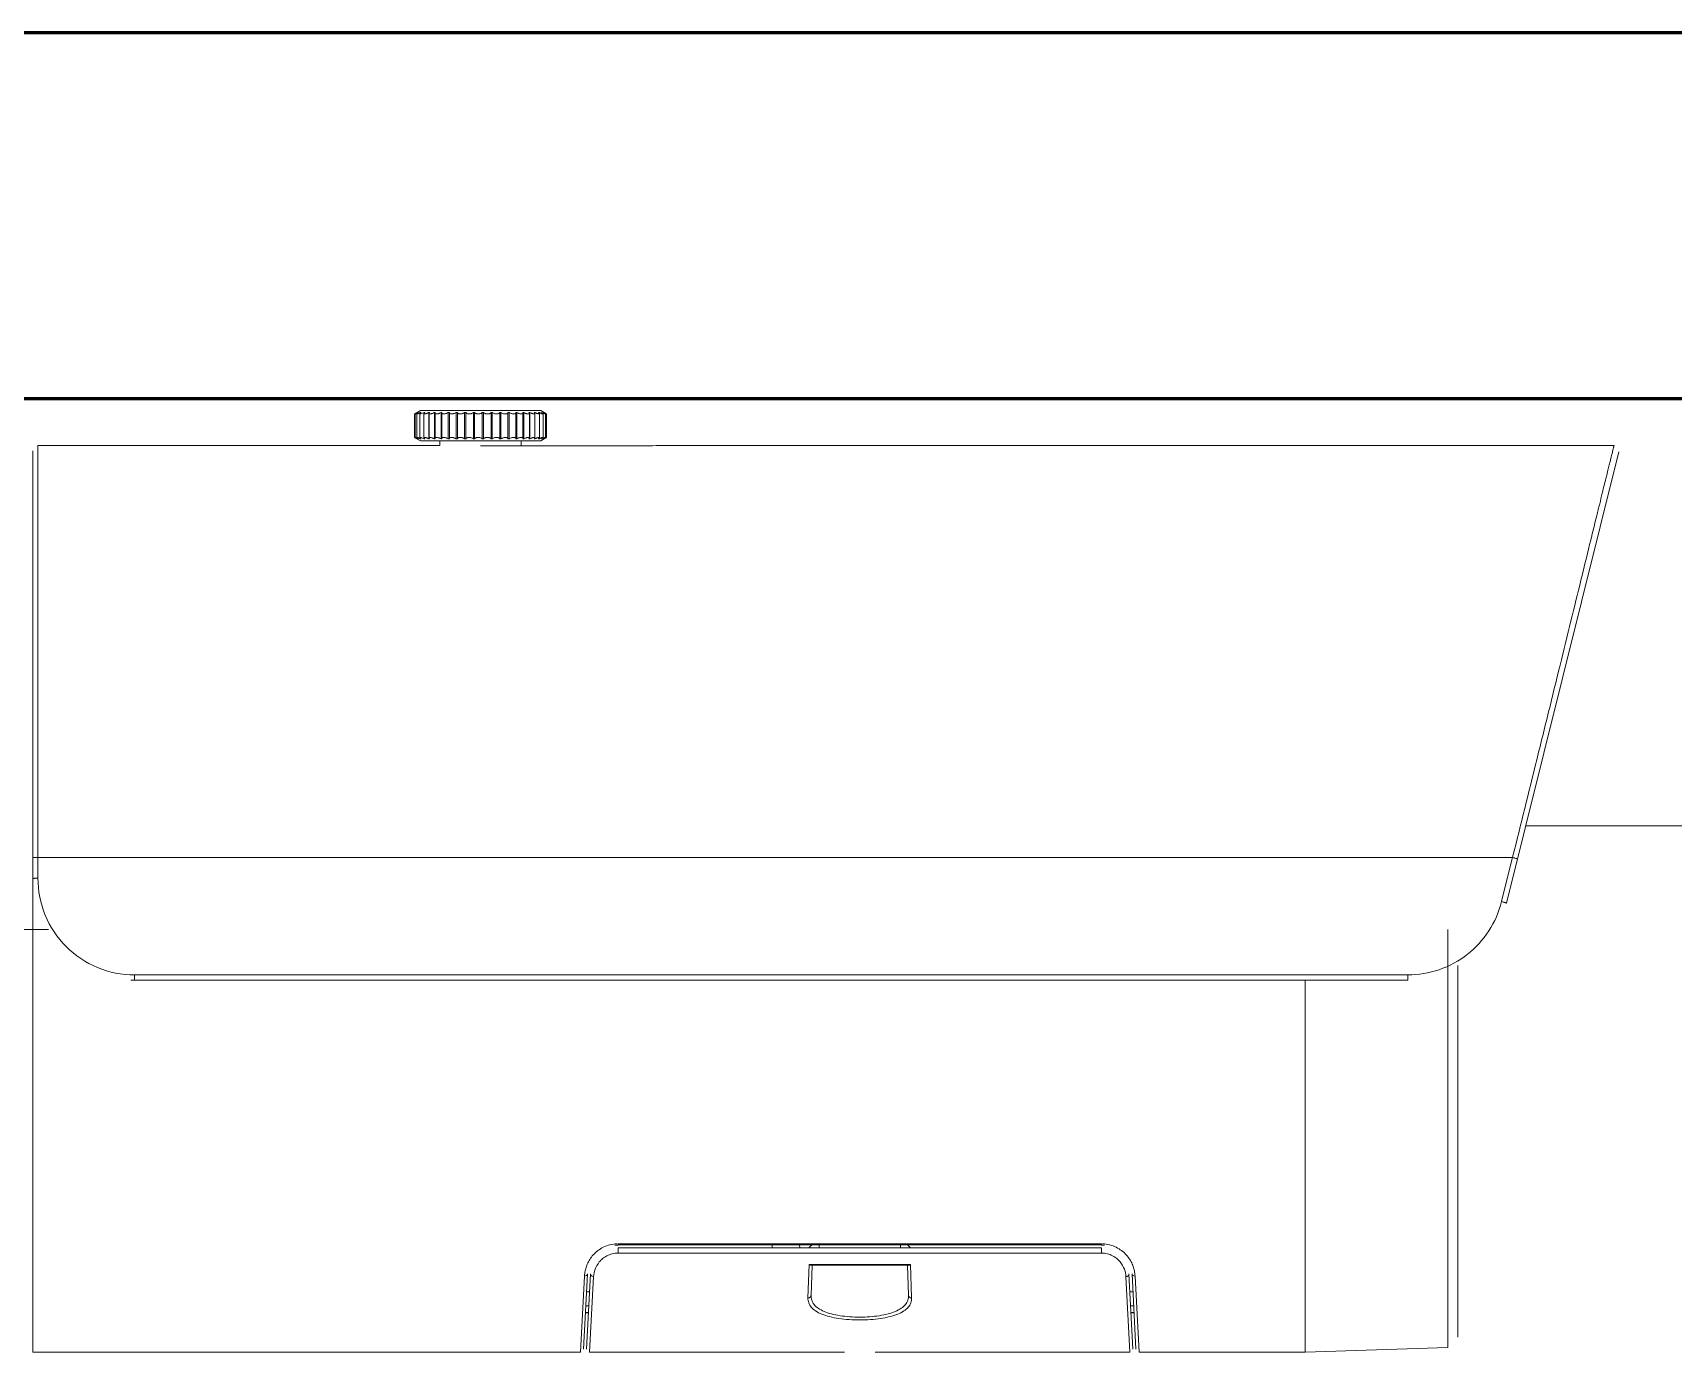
# Model space of a CAD drawing. Header units: metres. Extents: x 29 to 562, y -33 to 369.
# Drawn here: x 296.126 to 296.799, y 214.927 to 215.469 of the extents above; entities that cross this region are included whole.
import ezdxf

# ---------------------------------------------------------------- set-up
doc = ezdxf.new("R2010")
doc.units = ezdxf.units.M
doc.header["$LTSCALE"] = 2
for name, color, linetype, lineweight in [('001_Dark_1 10', 7, 'Continuous', 0), ('A-WALL', 7, 'Continuous', 60), ('S-WALL', 7, 'Continuous', 60), ('Tuberia', 1, 'Continuous', 9)]:
    doc.layers.add(name, color=color, linetype=linetype, lineweight=lineweight)

# ---------------------------------------------------------------- blocks, each defined once
blk = doc.blocks.new('Camaras')
at = {"layer": '001_Dark_1 10'}
for p, q in [((0.045229, 0.014141), (0.045242, 0.014148)), ((0.045229, 0.013499), (0.045229, 0.014141)), ((0.045396, 0.014237), (0.045241, 0.014148)), ((0.045245, 0.013498), (0.045245, 0.014142)), ((0.045294, 0.013496), (0.045294, 0.014143)), ((0.045301, 0.01418), (0.045301, 0.014181)), ((0.045333, 0.014176), (0.045333, 0.014181)), ((0.04534, 0.014181), (0.045333, 0.014181)), ((0.045375, 0.013494), (0.045375, 0.014146)), ((0.04868, 0.014237), (0.045396, 0.014237)), ((0.045397, 0.014171), (0.045397, 0.014181)), ((0.045409, 0.014181), (0.045397, 0.014181)), ((0.045487, 0.01349), (0.045487, 0.01415)), ((0.045494, 0.014162), (0.045494, 0.014181)), ((0.04551, 0.014181), (0.045494, 0.014181)), ((0.045621, 0.013459), (0.045621, 0.014181)), ((0.04564, 0.014181), (0.045621, 0.014181)), ((0.04564, 0.014181), (0.045626, 0.014155)), ((0.045626, 0.013485), (0.045626, 0.014155)), ((0.045775, 0.013459), (0.045775, 0.014181)), ((0.045798, 0.014181), (0.045775, 0.014181)), ((0.045798, 0.014181), (0.04579, 0.014161)), ((0.04579, 0.013479), (0.04579, 0.014161)), ((0.045954, 0.013459), (0.045954, 0.014181)), ((0.04598, 0.014181), (0.045954, 0.014181)), ((0.04598, 0.014181), (0.045977, 0.014168)), ((0.045977, 0.013472), (0.045977, 0.014168)), ((0.046153, 0.013459), (0.046153, 0.014181)), ((0.046183, 0.014181), (0.046153, 0.014181)), ((0.046183, 0.014181), (0.046182, 0.014175)), ((0.046182, 0.013464), (0.046182, 0.014175)), ((0.046371, 0.013459), (0.046371, 0.014181)), ((0.046402, 0.014181), (0.046371, 0.014181)), ((0.046402, 0.013459), (0.046402, 0.014181)), ((0.046601, 0.013459), (0.046601, 0.014181)), ((0.046634, 0.014181), (0.046601, 0.014181)), ((0.046634, 0.013459), (0.046634, 0.014181)), ((0.046839, 0.013459), (0.046839, 0.014181)), ((0.046873, 0.014181), (0.046839, 0.014181)), ((0.046873, 0.013459), (0.046873, 0.014181)), ((0.047082, 0.013459), (0.047082, 0.014181)), ((0.047116, 0.014181), (0.047082, 0.014181)), ((0.047116, 0.013459), (0.047116, 0.014181)), ((0.047323, 0.013459), (0.047323, 0.014181)), ((0.047357, 0.014181), (0.047323, 0.014181)), ((0.047357, 0.013459), (0.047357, 0.014181)), ((0.047559, 0.013459), (0.047559, 0.014181)), ((0.047592, 0.014181), (0.047559, 0.014181)), ((0.047592, 0.013459), (0.047592, 0.014181)), ((0.047785, 0.014179), (0.047785, 0.014181)), ((0.047816, 0.014181), (0.047785, 0.014181)), ((0.047785, 0.01346), (0.047785, 0.014179)), ((0.047816, 0.013459), (0.047816, 0.014181)), ((0.047998, 0.014172), (0.047997, 0.014181)), ((0.048025, 0.014181), (0.047997, 0.014181)), ((0.047998, 0.013468), (0.047998, 0.014172)), ((0.048025, 0.013459), (0.048025, 0.014181)), ((0.048215, 0.014181), (0.048189, 0.014181)), ((0.048195, 0.014164), (0.048189, 0.014181)), ((0.048195, 0.013475), (0.048195, 0.014164)), ((0.048215, 0.013459), (0.048215, 0.014181)), ((0.048382, 0.014181), (0.04836, 0.014181)), ((0.048371, 0.014158), (0.04836, 0.014181)), ((0.048371, 0.013482), (0.048371, 0.014158)), ((0.048382, 0.013459), (0.048382, 0.014181)), ((0.048522, 0.014181), (0.048504, 0.014181)), ((0.048522, 0.014156), (0.048522, 0.014181)), ((0.048523, 0.013487), (0.048523, 0.014153)), ((0.048634, 0.014181), (0.04862, 0.014181)), ((0.048634, 0.014167), (0.048634, 0.014181)), ((0.048649, 0.013492), (0.048649, 0.014148)), ((0.04868, 0.014237), (0.048778, 0.014181)), ((0.048715, 0.014181), (0.048706, 0.014181)), ((0.048715, 0.014174), (0.048715, 0.014181)), ((0.048745, 0.013495), (0.048745, 0.014145)), ((0.048763, 0.014181), (0.048758, 0.014181)), ((0.048763, 0.014178), (0.048763, 0.014181)), ((0.04881, 0.013497), (0.04881, 0.014142)), ((0.048843, 0.013499), (0.048843, 0.014141)), ((0.045229, 0.013499), (0.04523, 0.013498)), ((0.045229, 0.013499), (0.045253, 0.013485)), ((0.045396, 0.013402), (0.045241, 0.013491)), ((0.045301, 0.013459), (0.045301, 0.01346)), ((0.045333, 0.013459), (0.045333, 0.013464)), ((0.045397, 0.013459), (0.045397, 0.013469)), ((0.045494, 0.013459), (0.045494, 0.013478)), ((0.04564, 0.013459), (0.045626, 0.013485)), ((0.045798, 0.013459), (0.04579, 0.013479)), ((0.04598, 0.013459), (0.045977, 0.013472)), ((0.046183, 0.013459), (0.046182, 0.013464)), ((0.047785, 0.01346), (0.047785, 0.013459)), ((0.047998, 0.013468), (0.047997, 0.013459)), ((0.048195, 0.013475), (0.048189, 0.013459)), ((0.048371, 0.013482), (0.04836, 0.013459)), ((0.048522, 0.013459), (0.048522, 0.013484)), ((0.048634, 0.013459), (0.048634, 0.013473)), ((0.048715, 0.013459), (0.048715, 0.013466)), ((0.048763, 0.013459), (0.048763, 0.013462)), ((0.03479, 0.013136), (0.03479, 0.001432)), ((0.034929, 0.013276), (0.034929, 0.001442)), ((0.045924, 0.013276), (0.034929, 0.013276)), ((0.045301, 0.013459), (0.045304, 0.013459)), ((0.045333, 0.013459), (0.04534, 0.013459)), ((0.045396, 0.013402), (0.04868, 0.013402)), ((0.045397, 0.013459), (0.045409, 0.013459)), ((0.045494, 0.013459), (0.04551, 0.013459)), ((0.045621, 0.013459), (0.04564, 0.013459)), ((0.045775, 0.013459), (0.045798, 0.013459)), ((0.045924, 0.013402), (0.045924, 0.013276)), ((0.045954, 0.013459), (0.04598, 0.013459)), ((0.046153, 0.013459), (0.046183, 0.013459)), ((0.046371, 0.013459), (0.046402, 0.013459)), ((0.046601, 0.013459), (0.046634, 0.013459)), ((0.046839, 0.013459), (0.046873, 0.013459)), ((0.047038, 0.013271), (0.051214, 0.013271)), ((0.047082, 0.013459), (0.047116, 0.013459)), ((0.047323, 0.013459), (0.047357, 0.013459)), ((0.047559, 0.013459), (0.047592, 0.013459)), ((0.047785, 0.013459), (0.047816, 0.013459)), ((0.047997, 0.013459), (0.048025, 0.013459)), ((0.048151, 0.013402), (0.048151, 0.013271)), ((0.048189, 0.013459), (0.048215, 0.013459)), ((0.04836, 0.013459), (0.048382, 0.013459)), ((0.048504, 0.013459), (0.048522, 0.013459)), ((0.04862, 0.013459), (0.048634, 0.013459)), ((0.04868, 0.013402), (0.048778, 0.013459)), ((0.048706, 0.013459), (0.048715, 0.013459)), ((0.048758, 0.013459), (0.048763, 0.013459)), ((0.078037, 0.013276), (0.052049, 0.013276)), ((0.075094, 0.000759), (0.078172, 0.013103)), ((0.075261, 0.002008), (0.034929, 0.002008)), ((0.075264, 0.00202), (0.07496, 0.000802)), ((0.03479, -0.011525), (0.03479, 0.001432)), ((0.026519, 0.00004), (0.03522, 0.00004)), ((0.073493, 0.00004), (0.073493, -0.011394)), ((0.037571, -0.001205), (0.072394, -0.001205)), ((0.037573, -0.001205), (0.037573, -0.001352)), ((0.072393, -0.001352), (0.072393, -0.001205)), ((0.073762, -0.011116), (0.073762, -0.000945)), ((0.037474, -0.00135), (0.037573, -0.001352)), ((0.072393, -0.001352), (0.037573, -0.001352)), ((0.069586, -0.001352), (0.069586, -0.011525)), ((0.069586, -0.011525), (0.069586, -0.001352)), ((0.050795, -0.008593), (0.050712, -0.008593)), ((0.06402, -0.00856), (0.050795, -0.00856)), ((0.050795, -0.00856), (0.050795, -0.008589)), ((0.06402, -0.008589), (0.050795, -0.008589)), ((0.050795, -0.008673), (0.06402, -0.008673)), ((0.050795, -0.008673), (0.050795, -0.008814)), ((0.050795, -0.008814), (0.06402, -0.008814)), ((0.055016, -0.008589), (0.055013, -0.008673)), ((0.055762, -0.008589), (0.055765, -0.008673)), ((0.056016, -0.008673), (0.056099, -0.008589)), ((0.056294, -0.008589), (0.056294, -0.008673)), ((0.058521, -0.008673), (0.058521, -0.008589)), ((0.058716, -0.008589), (0.058799, -0.008673)), ((0.06402, -0.008589), (0.06402, -0.00856)), ((0.064103, -0.008593), (0.06402, -0.008593)), ((0.06402, -0.008814), (0.06402, -0.008673)), ((0.049853, -0.011446), (0.049961, -0.009381)), ((0.050045, -0.009385), (0.049937, -0.011437)), ((0.056022, -0.009125), (0.055991, -0.010041)), ((0.058792, -0.009125), (0.056022, -0.009125)), ((0.056074, -0.00997), (0.056103, -0.009146)), ((0.058738, -0.009146), (0.056077, -0.009146)), ((0.058712, -0.009146), (0.058741, -0.00997)), ((0.058824, -0.010041), (0.058792, -0.009125)), ((0.064878, -0.011437), (0.06477, -0.009385)), ((0.064854, -0.009381), (0.064962, -0.011446)), ((0.049878, -0.009443), (0.04977, -0.011525)), ((0.05002, -0.011525), (0.050128, -0.009456)), ((0.064687, -0.009456), (0.064794, -0.011525)), ((0.065045, -0.011525), (0.064937, -0.009443)), ((0.049999, -0.010256), (0.049915, -0.010256)), ((0.049935, -0.009872), (0.050019, -0.009872)), ((0.064796, -0.009872), (0.064879, -0.009872)), ((0.0649, -0.010256), (0.064816, -0.010256)), ((0.049905, -0.010448), (0.049989, -0.010448)), ((0.049906, -0.01044), (0.049989, -0.01044)), ((0.064826, -0.01044), (0.064909, -0.01044)), ((0.064826, -0.010448), (0.064909, -0.010448)), ((0.04977, -0.011525), (0.03479, -0.011525)), ((0.05699, -0.011525), (0.05002, -0.011525)), ((0.064794, -0.011525), (0.057825, -0.011525)), ((0.069586, -0.011525), (0.065045, -0.011525)), ((0.073493, -0.011394), (0.069586, -0.011525))]:
    blk.add_line(p, q, dxfattribs=at)
blk.add_arc((0.05118, 0.087969), 0.074698, 270.02539, 270.66597, dxfattribs=at)
for points, knots in [([(0.045304, 0.014181), (0.045296, 0.014177), (0.045285, 0.01417), (0.045271, 0.014161), (0.045262, 0.014155), (0.045255, 0.014151), (0.04525, 0.014147), (0.045247, 0.014144), (0.045245, 0.014143), (0.045245, 0.014142), (0.045245, 0.014142)], [0, 0, 0, 0, 0.381161, 0.547799, 0.693506, 0.814699, 0.907868, 0.969835, 0.988697, 1, 1, 1, 1]), ([(0.045245, 0.014142), (0.045245, 0.014141), (0.045246, 0.014141), (0.045247, 0.014141), (0.045248, 0.014141), (0.04525, 0.014142), (0.045252, 0.014142), (0.045257, 0.014144), (0.045263, 0.014146), (0.045273, 0.014151), (0.045281, 0.014155), (0.045286, 0.014157)], [0, 0, 0, 0, 0.020449, 0.040457, 0.068662, 0.105296, 0.15039, 0.265151, 0.410521, 0.583673, 1, 1, 1, 1]), ([(0.045286, 0.014157), (0.04529, 0.014159), (0.045305, 0.014167), (0.045321, 0.014175), (0.045333, 0.014181)], [0, 0, 0, 0, 0.230234, 1, 1, 1, 1]), ([(0.04534, 0.014181), (0.045334, 0.014177), (0.045322, 0.01417), (0.04531, 0.01416), (0.045302, 0.014154), (0.045298, 0.01415), (0.045295, 0.014146), (0.045294, 0.014144), (0.045294, 0.014143)], [0, 0, 0, 0, 0.370128, 0.672677, 0.792001, 0.886959, 0.956013, 1, 1, 1, 1]), ([(0.045294, 0.014143), (0.045294, 0.01414), (0.045302, 0.014141), (0.045307, 0.014142), (0.045316, 0.014145), (0.045327, 0.014149), (0.045343, 0.014155), (0.04536, 0.014163), (0.045378, 0.014171), (0.045391, 0.014178), (0.045397, 0.014181)], [0, 0, 0, 0, 0.076934, 0.118999, 0.170065, 0.296327, 0.449268, 0.621805, 0.807465, 1, 1, 1, 1]), ([(0.045409, 0.014181), (0.045404, 0.014178), (0.045396, 0.014171), (0.045385, 0.014162), (0.045378, 0.014154), (0.045375, 0.014148), (0.045375, 0.014146)], [0, 0, 0, 0, 0.354916, 0.647096, 0.86354, 1, 1, 1, 1]), ([(0.045375, 0.014146), (0.045375, 0.014145), (0.045376, 0.014144), (0.045378, 0.014142), (0.045381, 0.014141), (0.045386, 0.014141), (0.045391, 0.014141), (0.0454, 0.014143), (0.045421, 0.014148), (0.045454, 0.014161), (0.04548, 0.014174), (0.045494, 0.014181)], [0, 0, 0, 0, 0.018224, 0.037406, 0.062464, 0.09582, 0.13808, 0.189145, 0.315208, 0.636536, 1, 1, 1, 1]), ([(0.04551, 0.014181), (0.045504, 0.014176), (0.045496, 0.014168), (0.045488, 0.014157), (0.045487, 0.014152), (0.045487, 0.01415)], [0, 0, 0, 0, 0.616239, 0.837333, 1, 1, 1, 1]), ([(0.045487, 0.01415), (0.045487, 0.014149), (0.045487, 0.014147), (0.045489, 0.014144), (0.045493, 0.014142), (0.045501, 0.014141), (0.045513, 0.014141), (0.045531, 0.014145), (0.045552, 0.014151), (0.045575, 0.014159), (0.045598, 0.014169), (0.045613, 0.014177), (0.045621, 0.014181)], [0, 0, 0, 0, 0.022892, 0.045867, 0.073372, 0.108136, 0.203055, 0.3302, 0.482169, 0.649844, 0.824892, 1, 1, 1, 1]), ([(0.045626, 0.014155), (0.045626, 0.014154), (0.045626, 0.014151), (0.045629, 0.014147), (0.045633, 0.014144), (0.045642, 0.014141), (0.045656, 0.014141), (0.04567, 0.014142), (0.045681, 0.014145), (0.045689, 0.014146), (0.0457, 0.014149), (0.045712, 0.014153), (0.04573, 0.014159), (0.045751, 0.014168), (0.045767, 0.014177), (0.045775, 0.014181)], [0, 0, 0, 0, 0.026824, 0.053407, 0.08361, 0.120304, 0.217576, 0.34623, 0.382506, 0.420103, 0.498586, 0.580396, 0.664274, 0.833971, 1, 1, 1, 1]), ([(0.04579, 0.014161), (0.04579, 0.014159), (0.045791, 0.014156), (0.045795, 0.014149), (0.045806, 0.014143), (0.045824, 0.01414), (0.045847, 0.014142), (0.045874, 0.014147), (0.045901, 0.014156), (0.045928, 0.014167), (0.045945, 0.014176), (0.045954, 0.014181)], [0, 0, 0, 0, 0.030163, 0.060068, 0.131304, 0.231672, 0.362457, 0.515491, 0.679245, 0.843406, 1, 1, 1, 1]), ([(0.045977, 0.014168), (0.045977, 0.014166), (0.045978, 0.014161), (0.045982, 0.014153), (0.045991, 0.014147), (0.046002, 0.014143), (0.046018, 0.014141), (0.04604, 0.014141), (0.04607, 0.014146), (0.0461, 0.014154), (0.046128, 0.014166), (0.046145, 0.014176), (0.046153, 0.014181)], [0, 0, 0, 0, 0.032966, 0.065841, 0.142172, 0.190461, 0.246425, 0.379708, 0.533617, 0.695298, 0.853434, 1, 1, 1, 1]), ([(0.046182, 0.014175), (0.046182, 0.014173), (0.046183, 0.014168), (0.046188, 0.014158), (0.046201, 0.014148), (0.046223, 0.014142), (0.046252, 0.01414), (0.046284, 0.014144), (0.046316, 0.014153), (0.046345, 0.014165), (0.046363, 0.014175), (0.046371, 0.014181)], [0, 0, 0, 0, 0.035321, 0.070908, 0.152486, 0.260598, 0.396992, 0.552197, 0.711889, 0.863747, 1, 1, 1, 1]), ([(0.046402, 0.014181), (0.046402, 0.014178), (0.046403, 0.014173), (0.046409, 0.014162), (0.046424, 0.01415), (0.046449, 0.014143), (0.04648, 0.01414), (0.046514, 0.014143), (0.046547, 0.014152), (0.046577, 0.014164), (0.046594, 0.014175), (0.046601, 0.014181)], [0, 0, 0, 0, 0.03693, 0.075231, 0.163906, 0.278608, 0.41946, 0.575673, 0.731843, 0.875493, 1, 1, 1, 1]), ([(0.046634, 0.014181), (0.046636, 0.014175), (0.046644, 0.014163), (0.046664, 0.014151), (0.046692, 0.014143), (0.046724, 0.01414), (0.046759, 0.014143), (0.046791, 0.014151), (0.046818, 0.014164), (0.046833, 0.014175), (0.046839, 0.014181)], [0, 0, 0, 0, 0.081557, 0.182311, 0.307907, 0.454465, 0.609469, 0.757976, 0.889471, 1, 1, 1, 1]), ([(0.046873, 0.014181), (0.046879, 0.014172), (0.046893, 0.01416), (0.046916, 0.01415), (0.046947, 0.014141), (0.046989, 0.014139), (0.047023, 0.014146), (0.047038, 0.014151)], [0, 0, 0, 0, 0.184229, 0.300372, 0.432011, 0.722159, 1, 1, 1, 1]), ([(0.047038, 0.014151), (0.047047, 0.014155), (0.047063, 0.014163), (0.047077, 0.014175), (0.047082, 0.014181)], [0, 0, 0, 0, 0.552225, 1, 1, 1, 1]), ([(0.047116, 0.014181), (0.047121, 0.014175), (0.047135, 0.014164), (0.047161, 0.014151), (0.047192, 0.014143), (0.047227, 0.01414), (0.04726, 0.014143), (0.047295, 0.014152), (0.047317, 0.014168), (0.047323, 0.014181)], [0, 0, 0, 0, 0.104258, 0.230038, 0.374828, 0.529209, 0.678443, 0.809399, 1, 1, 1, 1]), ([(0.047357, 0.014181), (0.047363, 0.014175), (0.047379, 0.014164), (0.047408, 0.014151), (0.047441, 0.014143), (0.047475, 0.01414), (0.047507, 0.014143), (0.047533, 0.014151), (0.047552, 0.014163), (0.047558, 0.014175), (0.047559, 0.014181)], [0, 0, 0, 0, 0.117515, 0.255246, 0.407793, 0.563664, 0.707553, 0.827841, 0.92247, 1, 1, 1, 1]), ([(0.047592, 0.014181), (0.047599, 0.014175), (0.047617, 0.014164), (0.047647, 0.014152), (0.04768, 0.014143), (0.047713, 0.01414), (0.047742, 0.014142), (0.047766, 0.01415), (0.04778, 0.014161), (0.047785, 0.014171), (0.047785, 0.014177), (0.047785, 0.014179)], [0, 0, 0, 0, 0.131021, 0.279656, 0.43834, 0.594331, 0.732413, 0.842727, 0.926887, 0.963691, 1, 1, 1, 1]), ([(0.047816, 0.014181), (0.047824, 0.014176), (0.047841, 0.014166), (0.04787, 0.014154), (0.047901, 0.014145), (0.047932, 0.014141), (0.047959, 0.014141), (0.04798, 0.014146), (0.047993, 0.014155), (0.047998, 0.014165), (0.047998, 0.014169), (0.047998, 0.014172)], [0, 0, 0, 0, 0.14154, 0.2967, 0.457434, 0.612005, 0.74675, 0.852661, 0.931575, 0.965819, 1, 1, 1, 1]), ([(0.048025, 0.014181), (0.048033, 0.014176), (0.04805, 0.014167), (0.048078, 0.014155), (0.048107, 0.014146), (0.048135, 0.014141), (0.048159, 0.01414), (0.048178, 0.014144), (0.04819, 0.014151), (0.048194, 0.014158), (0.048195, 0.014162), (0.048195, 0.014164)], [0, 0, 0, 0, 0.151712, 0.313022, 0.47578, 0.629248, 0.761198, 0.863232, 0.93698, 0.968395, 1, 1, 1, 1]), ([(0.048215, 0.014181), (0.048223, 0.014177), (0.048239, 0.014168), (0.048265, 0.014157), (0.048292, 0.014148), (0.048317, 0.014143), (0.048339, 0.01414), (0.048354, 0.014142), (0.048363, 0.014145), (0.048368, 0.014149), (0.04837, 0.014153), (0.048371, 0.014156), (0.048371, 0.014158)], [0, 0, 0, 0, 0.161374, 0.328391, 0.493058, 0.64563, 0.775228, 0.873888, 0.911609, 0.943191, 0.97146, 1, 1, 1, 1]), ([(0.048382, 0.014181), (0.048389, 0.014177), (0.048405, 0.014169), (0.048429, 0.014158), (0.048453, 0.01415), (0.048475, 0.014144), (0.048495, 0.014141), (0.048508, 0.014141), (0.048516, 0.014143), (0.04852, 0.014145), (0.048523, 0.014149), (0.048523, 0.014151), (0.048523, 0.014153)], [0, 0, 0, 0, 0.170684, 0.343201, 0.509884, 0.661972, 0.789825, 0.885791, 0.921438, 0.950257, 0.975063, 1, 1, 1, 1]), ([(0.048523, 0.014153), (0.048523, 0.014155), (0.048522, 0.014159), (0.048516, 0.014169), (0.048509, 0.014176), (0.048504, 0.014181)], [0, 0, 0, 0, 0.175799, 0.399973, 1, 1, 1, 1]), ([(0.048522, 0.014181), (0.04853, 0.014177), (0.048544, 0.01417), (0.048566, 0.01416), (0.048587, 0.014152), (0.048607, 0.014146), (0.048624, 0.014142), (0.048635, 0.014141), (0.048642, 0.014142), (0.048646, 0.014143), (0.048648, 0.014145), (0.048649, 0.014147), (0.048649, 0.014148)], [0, 0, 0, 0, 0.179451, 0.357112, 0.525776, 0.677646, 0.804175, 0.8981, 0.932093, 0.958283, 0.979355, 1, 1, 1, 1]), ([(0.048649, 0.014148), (0.048649, 0.01415), (0.048646, 0.014156), (0.048637, 0.014167), (0.048628, 0.014175), (0.04862, 0.014181)], [0, 0, 0, 0, 0.149572, 0.368077, 1, 1, 1, 1]), ([(0.048634, 0.014181), (0.048641, 0.014178), (0.048654, 0.014171), (0.048674, 0.014162), (0.048692, 0.014154), (0.048709, 0.014148), (0.048722, 0.014144), (0.048731, 0.014142), (0.048736, 0.014141), (0.04874, 0.014141), (0.048742, 0.014141), (0.048745, 0.014143), (0.048745, 0.014144), (0.048745, 0.014145)], [0, 0, 0, 0, 0.187432, 0.36969, 0.540142, 0.691903, 0.817468, 0.868294, 0.910215, 0.942992, 0.967103, 0.984405, 1, 1, 1, 1]), ([(0.048745, 0.014145), (0.048745, 0.014146), (0.048744, 0.014148), (0.048741, 0.014153), (0.048733, 0.01416), (0.048721, 0.01417), (0.048711, 0.014177), (0.048706, 0.014181)], [0, 0, 0, 0, 0.051713, 0.125065, 0.339961, 0.637133, 1, 1, 1, 1]), ([(0.048715, 0.014181), (0.048727, 0.014175), (0.048744, 0.014166), (0.048766, 0.014156), (0.04878, 0.01415), (0.048792, 0.014145), (0.048801, 0.014142), (0.048806, 0.014141), (0.048808, 0.014141), (0.04881, 0.014141), (0.04881, 0.014142), (0.04881, 0.014142)], [0, 0, 0, 0, 0.380141, 0.551899, 0.703437, 0.828355, 0.920542, 0.952913, 0.975833, 0.990157, 1, 1, 1, 1]), ([(0.04881, 0.014142), (0.04881, 0.014143), (0.048809, 0.014145), (0.048806, 0.014148), (0.048801, 0.014152), (0.048795, 0.014157), (0.048788, 0.014162), (0.048775, 0.014171), (0.048765, 0.014177), (0.048758, 0.014181)], [0, 0, 0, 0, 0.036684, 0.10192, 0.195864, 0.316095, 0.459711, 0.623694, 1, 1, 1, 1]), ([(0.048763, 0.014181), (0.048768, 0.014179), (0.048786, 0.014169), (0.048803, 0.01416), (0.048816, 0.014153)], [0, 0, 0, 0, 0.276414, 1, 1, 1, 1]), ([(0.04882, 0.014157), (0.048817, 0.014158), (0.048803, 0.014167), (0.048789, 0.014175), (0.048778, 0.014181)], [0, 0, 0, 0, 0.218281, 1, 1, 1, 1]), ([(0.048816, 0.014153), (0.04882, 0.014151), (0.048826, 0.014148), (0.048834, 0.014144), (0.048839, 0.014142), (0.048841, 0.014141), (0.048842, 0.014141), (0.048843, 0.014141), (0.048843, 0.014141)], [0, 0, 0, 0, 0.424121, 0.74201, 0.855611, 0.93669, 0.984038, 1, 1, 1, 1]), ([(0.048835, 0.014148), (0.048834, 0.014148), (0.04883, 0.01415), (0.048827, 0.014152), (0.048824, 0.014154)], [0, 0, 0, 0, 0.218883, 1, 1, 1, 1]), ([(0.048843, 0.014141), (0.048843, 0.014141), (0.048842, 0.014142), (0.048841, 0.014143), (0.048838, 0.014145), (0.048836, 0.014147), (0.048835, 0.014148)], [0, 0, 0, 0, 0.08451, 0.281378, 0.588474, 1, 1, 1, 1]), ([(0.045245, 0.013498), (0.045245, 0.013498), (0.045246, 0.013499), (0.045247, 0.013499), (0.045248, 0.013499), (0.04525, 0.013498), (0.045252, 0.013497), (0.045257, 0.013496), (0.045263, 0.013493), (0.045273, 0.013489), (0.045281, 0.013485), (0.045286, 0.013483)], [0, 0, 0, 0, 0.020527, 0.040546, 0.068736, 0.105344, 0.150418, 0.265221, 0.41066, 0.583793, 1, 1, 1, 1]), ([(0.045304, 0.013459), (0.045296, 0.013463), (0.045285, 0.01347), (0.045271, 0.013479), (0.045262, 0.013484), (0.045255, 0.013489), (0.04525, 0.013493), (0.045247, 0.013496), (0.045245, 0.013497), (0.045245, 0.013498), (0.045245, 0.013498)], [0, 0, 0, 0, 0.381233, 0.5479, 0.693637, 0.814885, 0.908087, 0.969969, 0.988756, 1, 1, 1, 1]), ([(0.045286, 0.013483), (0.04529, 0.013481), (0.045305, 0.013473), (0.045321, 0.013465), (0.045333, 0.013459)], [0, 0, 0, 0, 0.230167, 1, 1, 1, 1]), ([(0.045294, 0.013496), (0.045294, 0.013499), (0.045302, 0.013499), (0.045307, 0.013497), (0.045316, 0.013495), (0.045327, 0.013491), (0.045343, 0.013485), (0.04536, 0.013477), (0.045378, 0.013468), (0.045391, 0.013462), (0.045397, 0.013459)], [0, 0, 0, 0, 0.076972, 0.119028, 0.170106, 0.296387, 0.449269, 0.621776, 0.807453, 1, 1, 1, 1]), ([(0.04534, 0.013459), (0.045334, 0.013463), (0.045322, 0.01347), (0.04531, 0.01348), (0.045302, 0.013486), (0.045298, 0.01349), (0.045295, 0.013493), (0.045294, 0.013496), (0.045294, 0.013496)], [0, 0, 0, 0, 0.370161, 0.672744, 0.792105, 0.887119, 0.956175, 1, 1, 1, 1]), ([(0.045375, 0.013494), (0.045375, 0.013494), (0.045376, 0.013496), (0.045378, 0.013498), (0.045381, 0.013499), (0.045386, 0.013499), (0.045391, 0.013498), (0.0454, 0.013497), (0.045421, 0.013491), (0.045454, 0.013479), (0.04548, 0.013466), (0.045494, 0.013459)], [0, 0, 0, 0, 0.018168, 0.037297, 0.06235, 0.095725, 0.137993, 0.189059, 0.315162, 0.636455, 1, 1, 1, 1]), ([(0.045409, 0.013459), (0.045404, 0.013462), (0.045396, 0.013469), (0.045385, 0.013478), (0.045378, 0.013486), (0.045375, 0.013491), (0.045375, 0.013494)], [0, 0, 0, 0, 0.354861, 0.647005, 0.86349, 1, 1, 1, 1]), ([(0.045487, 0.01349), (0.045487, 0.013491), (0.045487, 0.013493), (0.045489, 0.013496), (0.045493, 0.013498), (0.045501, 0.013499), (0.045513, 0.013498), (0.045531, 0.013495), (0.045552, 0.013489), (0.045575, 0.01348), (0.045598, 0.01347), (0.045613, 0.013463), (0.045621, 0.013459)], [0, 0, 0, 0, 0.022903, 0.045843, 0.073312, 0.108075, 0.20302, 0.33018, 0.482148, 0.649789, 0.82486, 1, 1, 1, 1]), ([(0.04551, 0.013459), (0.045504, 0.013464), (0.045496, 0.013471), (0.045488, 0.013482), (0.045487, 0.013487), (0.045487, 0.01349)], [0, 0, 0, 0, 0.616114, 0.83722, 1, 1, 1, 1]), ([(0.045626, 0.013485), (0.045626, 0.013486), (0.045626, 0.013489), (0.045629, 0.013493), (0.045633, 0.013496), (0.045642, 0.013499), (0.045656, 0.013499), (0.045677, 0.013497), (0.0457, 0.013491), (0.045725, 0.013482), (0.045751, 0.013471), (0.045767, 0.013463), (0.045775, 0.013459)], [0, 0, 0, 0, 0.026852, 0.05345, 0.083632, 0.120303, 0.217606, 0.346275, 0.498593, 0.664216, 0.833934, 1, 1, 1, 1]), ([(0.04579, 0.013479), (0.04579, 0.01348), (0.045791, 0.013484), (0.045795, 0.013491), (0.045803, 0.013496), (0.045813, 0.013498), (0.045827, 0.013499), (0.045847, 0.013498), (0.045874, 0.013492), (0.045901, 0.013484), (0.045928, 0.013472), (0.045945, 0.013463), (0.045954, 0.013459)], [0, 0, 0, 0, 0.03017, 0.060088, 0.131288, 0.177593, 0.231882, 0.362643, 0.515645, 0.679311, 0.843427, 1, 1, 1, 1]), ([(0.045977, 0.013472), (0.045977, 0.013474), (0.045978, 0.013478), (0.045982, 0.013487), (0.045991, 0.013493), (0.046002, 0.013496), (0.046018, 0.013499), (0.04604, 0.013499), (0.04607, 0.013494), (0.0461, 0.013485), (0.046128, 0.013474), (0.046145, 0.013464), (0.046153, 0.013459)], [0, 0, 0, 0, 0.032967, 0.065853, 0.142204, 0.190473, 0.246428, 0.379732, 0.533644, 0.695289, 0.853415, 1, 1, 1, 1]), ([(0.046182, 0.013464), (0.046182, 0.013467), (0.046183, 0.013472), (0.046188, 0.013482), (0.046201, 0.013492), (0.046223, 0.013498), (0.046252, 0.013499), (0.046284, 0.013496), (0.046316, 0.013487), (0.046345, 0.013475), (0.046363, 0.013464), (0.046371, 0.013459)], [0, 0, 0, 0, 0.035316, 0.070903, 0.152504, 0.260595, 0.397009, 0.552215, 0.711885, 0.863729, 1, 1, 1, 1]), ([(0.046402, 0.013459), (0.046402, 0.013461), (0.046403, 0.013467), (0.046409, 0.013478), (0.046424, 0.013489), (0.046449, 0.013497), (0.04648, 0.0135), (0.046514, 0.013497), (0.046547, 0.013488), (0.046577, 0.013476), (0.046594, 0.013465), (0.046601, 0.013459)], [0, 0, 0, 0, 0.036927, 0.075224, 0.16391, 0.278606, 0.419468, 0.575687, 0.731842, 0.875475, 1, 1, 1, 1]), ([(0.046634, 0.013459), (0.046636, 0.013464), (0.046644, 0.013476), (0.046664, 0.013489), (0.046692, 0.013497), (0.046724, 0.0135), (0.046759, 0.013497), (0.046791, 0.013488), (0.046818, 0.013476), (0.046833, 0.013465), (0.046839, 0.013459)], [0, 0, 0, 0, 0.081553, 0.182311, 0.307904, 0.454473, 0.609481, 0.757975, 0.889454, 1, 1, 1, 1]), ([(0.046873, 0.013459), (0.046879, 0.013468), (0.046893, 0.01348), (0.046916, 0.01349), (0.046947, 0.013498), (0.046989, 0.0135), (0.047023, 0.013494), (0.047038, 0.013488)], [0, 0, 0, 0, 0.184292, 0.300475, 0.432076, 0.72214, 1, 1, 1, 1]), ([(0.047038, 0.013488), (0.047047, 0.013485), (0.047063, 0.013477), (0.047077, 0.013465), (0.047082, 0.013459)], [0, 0, 0, 0, 0.552195, 1, 1, 1, 1]), ([(0.047116, 0.013459), (0.047121, 0.013465), (0.047135, 0.013476), (0.047161, 0.013489), (0.047192, 0.013497), (0.047227, 0.0135), (0.047255, 0.013497), (0.047276, 0.013492), (0.047299, 0.013484), (0.047317, 0.013472), (0.047323, 0.013459)], [0, 0, 0, 0, 0.104236, 0.229987, 0.374747, 0.529106, 0.678315, 0.746734, 0.809433, 1, 1, 1, 1]), ([(0.047357, 0.013459), (0.047363, 0.013465), (0.047379, 0.013476), (0.047408, 0.013488), (0.047441, 0.013497), (0.047475, 0.0135), (0.047507, 0.013497), (0.047533, 0.013489), (0.047552, 0.013476), (0.047558, 0.013464), (0.047559, 0.013459)], [0, 0, 0, 0, 0.117515, 0.25524, 0.407787, 0.563668, 0.707561, 0.827835, 0.922457, 1, 1, 1, 1]), ([(0.047592, 0.013459), (0.047599, 0.013464), (0.047617, 0.013475), (0.047647, 0.013488), (0.04768, 0.013496), (0.047713, 0.0135), (0.047739, 0.013498), (0.047756, 0.013493), (0.04777, 0.013487), (0.04778, 0.013479), (0.047785, 0.013468), (0.047785, 0.013463), (0.047785, 0.01346)], [0, 0, 0, 0, 0.130979, 0.279556, 0.438191, 0.594137, 0.732178, 0.791159, 0.842777, 0.926897, 0.963701, 1, 1, 1, 1]), ([(0.047816, 0.013459), (0.047824, 0.013464), (0.047841, 0.013474), (0.04787, 0.013486), (0.047901, 0.013495), (0.047932, 0.013499), (0.047956, 0.013499), (0.047972, 0.013495), (0.047984, 0.013491), (0.047993, 0.013484), (0.047998, 0.013475), (0.047998, 0.01347), (0.047998, 0.013468)], [0, 0, 0, 0, 0.141499, 0.296599, 0.457292, 0.611809, 0.746526, 0.803389, 0.852723, 0.931566, 0.965817, 1, 1, 1, 1]), ([(0.048025, 0.013459), (0.048033, 0.013464), (0.04805, 0.013473), (0.048078, 0.013485), (0.048107, 0.013493), (0.048135, 0.013498), (0.048159, 0.013499), (0.048178, 0.013496), (0.04819, 0.013489), (0.048194, 0.013481), (0.048195, 0.013477), (0.048195, 0.013475)], [0, 0, 0, 0, 0.151719, 0.31302, 0.475791, 0.629249, 0.761216, 0.863252, 0.936972, 0.968375, 1, 1, 1, 1]), ([(0.048215, 0.013459), (0.048223, 0.013463), (0.048239, 0.013472), (0.048265, 0.013483), (0.048292, 0.013492), (0.048317, 0.013497), (0.048339, 0.013499), (0.048354, 0.013498), (0.048363, 0.013494), (0.048368, 0.013491), (0.04837, 0.013487), (0.048371, 0.013483), (0.048371, 0.013482)], [0, 0, 0, 0, 0.161387, 0.328401, 0.493084, 0.645653, 0.775266, 0.873927, 0.911662, 0.943245, 0.971475, 1, 1, 1, 1]), ([(0.048382, 0.013459), (0.048389, 0.013463), (0.048405, 0.013471), (0.048429, 0.013481), (0.048453, 0.01349), (0.048475, 0.013496), (0.048495, 0.013499), (0.048508, 0.013499), (0.048516, 0.013497), (0.04852, 0.013494), (0.048523, 0.013491), (0.048523, 0.013488), (0.048523, 0.013487)], [0, 0, 0, 0, 0.170692, 0.343202, 0.50989, 0.66198, 0.789829, 0.885802, 0.921455, 0.950298, 0.975108, 1, 1, 1, 1]), ([(0.048523, 0.013487), (0.048523, 0.013485), (0.048522, 0.01348), (0.048516, 0.01347), (0.048509, 0.013463), (0.048504, 0.013459)], [0, 0, 0, 0, 0.175678, 0.399936, 1, 1, 1, 1]), ([(0.048522, 0.013459), (0.04853, 0.013462), (0.048544, 0.01347), (0.048566, 0.01348), (0.048587, 0.013488), (0.048607, 0.013494), (0.048624, 0.013498), (0.048635, 0.013499), (0.048642, 0.013498), (0.048646, 0.013497), (0.048648, 0.013495), (0.048649, 0.013493), (0.048649, 0.013492)], [0, 0, 0, 0, 0.179444, 0.357086, 0.525736, 0.677609, 0.80411, 0.898043, 0.932031, 0.958227, 0.979338, 1, 1, 1, 1]), ([(0.048649, 0.013492), (0.048649, 0.013489), (0.048646, 0.013484), (0.048637, 0.013473), (0.048628, 0.013464), (0.04862, 0.013459)], [0, 0, 0, 0, 0.149357, 0.367885, 1, 1, 1, 1]), ([(0.048634, 0.013459), (0.048641, 0.013462), (0.048654, 0.013469), (0.048674, 0.013478), (0.048692, 0.013486), (0.048709, 0.013492), (0.048722, 0.013496), (0.048731, 0.013498), (0.048736, 0.013499), (0.04874, 0.013499), (0.048742, 0.013498), (0.048745, 0.013497), (0.048745, 0.013496), (0.048745, 0.013495)], [0, 0, 0, 0, 0.18743, 0.369676, 0.540113, 0.691889, 0.817429, 0.868243, 0.910167, 0.942946, 0.967046, 0.984349, 1, 1, 1, 1]), ([(0.048745, 0.013495), (0.048745, 0.013494), (0.048744, 0.013492), (0.048741, 0.013487), (0.048733, 0.013479), (0.048721, 0.013469), (0.048711, 0.013462), (0.048706, 0.013459)], [0, 0, 0, 0, 0.051808, 0.125081, 0.339859, 0.637094, 1, 1, 1, 1]), ([(0.048715, 0.013459), (0.048727, 0.013465), (0.048744, 0.013474), (0.048764, 0.013483), (0.048774, 0.013487), (0.048783, 0.013491), (0.048792, 0.013495), (0.048801, 0.013498), (0.048806, 0.013499), (0.048808, 0.013499), (0.04881, 0.013499), (0.04881, 0.013498), (0.04881, 0.013497)], [0, 0, 0, 0, 0.380168, 0.551928, 0.630622, 0.7035, 0.828427, 0.920581, 0.952957, 0.975884, 0.990187, 1, 1, 1, 1]), ([(0.04881, 0.013497), (0.04881, 0.013497), (0.048809, 0.013495), (0.048806, 0.013492), (0.048801, 0.013488), (0.048795, 0.013483), (0.048788, 0.013478), (0.048775, 0.013469), (0.048765, 0.013463), (0.048758, 0.013459)], [0, 0, 0, 0, 0.036794, 0.102088, 0.195948, 0.316097, 0.459694, 0.62369, 1, 1, 1, 1]), ([(0.048763, 0.013459), (0.048768, 0.013461), (0.048786, 0.013471), (0.048803, 0.01348), (0.048816, 0.013487)], [0, 0, 0, 0, 0.276402, 1, 1, 1, 1]), ([(0.04882, 0.013483), (0.048817, 0.013481), (0.048803, 0.013473), (0.048789, 0.013465), (0.048778, 0.013459)], [0, 0, 0, 0, 0.21817, 1, 1, 1, 1]), ([(0.048816, 0.013487), (0.04882, 0.013488), (0.048825, 0.013491), (0.048832, 0.013494), (0.048836, 0.013496), (0.048839, 0.013497), (0.048841, 0.013498), (0.048842, 0.013499), (0.048843, 0.013499), (0.048843, 0.013499)], [0, 0, 0, 0, 0.424285, 0.597758, 0.74215, 0.855673, 0.93673, 0.984131, 1, 1, 1, 1]), ([(0.048834, 0.013492), (0.048833, 0.013491), (0.04883, 0.013489), (0.048827, 0.013487), (0.048824, 0.013486)], [0, 0, 0, 0, 0.22177, 1, 1, 1, 1]), ([(0.048843, 0.013499), (0.048843, 0.013498), (0.048842, 0.013498), (0.048841, 0.013496), (0.048838, 0.013494), (0.048835, 0.013493), (0.048834, 0.013492)], [0, 0, 0, 0, 0.08331, 0.280385, 0.588187, 1, 1, 1, 1]), ([(0.075264, 0.00202), (0.075484, 0.002907), (0.075812, 0.00423), (0.076244, 0.005978), (0.076556, 0.007246), (0.076851, 0.008448), (0.077121, 0.009548), (0.077355, 0.010507), (0.077526, 0.011204), (0.077642, 0.011672), (0.077711, 0.011959), (0.07777, 0.012205), (0.077824, 0.012415), (0.077869, 0.012592), (0.077905, 0.012741), (0.077934, 0.012865), (0.07796, 0.012967), (0.077981, 0.01305), (0.077998, 0.013117), (0.078011, 0.013169), (0.078021, 0.01321), (0.078028, 0.013239), (0.078033, 0.013257), (0.078035, 0.013267), (0.078036, 0.013272), (0.078036, 0.013274), (0.078037, 0.013276), (0.078037, 0.013276)], [0, 0, 0, 0, 0.236389, 0.352749, 0.466182, 0.574182, 0.673148, 0.75922, 0.829659, 0.858809, 0.88413, 0.905913, 0.92451, 0.940191, 0.953258, 0.964104, 0.973083, 0.980423, 0.986316, 0.990935, 0.99445, 0.997016, 0.998735, 0.999306, 0.999699, 0.999927, 1, 1, 1, 1]), ([(0.034929, 0.002008), (0.034912, 0.002008), (0.034886, 0.002008), (0.034853, 0.002007), (0.034832, 0.002006), (0.034814, 0.002005), (0.034801, 0.002004), (0.034794, 0.002002), (0.03479, 0.002002), (0.03479, 0.002001)], [0, 0, 0, 0, 0.366513, 0.544859, 0.704261, 0.833539, 0.926712, 0.980781, 1, 1, 1, 1]), ([(0.075396, 0.001967), (0.075396, 0.001968), (0.075392, 0.00197), (0.075386, 0.001972), (0.075374, 0.001977), (0.075357, 0.001982), (0.075336, 0.001988), (0.075303, 0.001997), (0.075278, 0.002004), (0.075261, 0.002008)], [0, 0, 0, 0, 0.01763, 0.068075, 0.156689, 0.282299, 0.440633, 0.621078, 1, 1, 1, 1]), ([(0.03479, 0.001432), (0.03479, 0.001433), (0.034795, 0.001434), (0.034801, 0.001435), (0.034815, 0.001436), (0.034831, 0.001438), (0.034852, 0.001438), (0.034885, 0.001439), (0.034911, 0.001439), (0.034929, 0.001439)], [0, 0, 0, 0, 0.021707, 0.079154, 0.17169, 0.295693, 0.446652, 0.618935, 1, 1, 1, 1]), ([(0.037571, -0.001205), (0.037226, -0.001205), (0.036531, -0.001066), (0.035652, -0.000476), (0.035065, 0.000403), (0.034928, 0.001098), (0.034929, 0.001442)], [0, 0, 0, 0, 0.250166, 0.500221, 0.750145, 1, 1, 1, 1]), ([(0.07496, 0.000802), (0.074889, 0.000519), (0.074653, -0.000026), (0.074053, -0.000682), (0.073272, -0.001107), (0.072685, -0.001205), (0.072394, -0.001205)], [0, 0, 0, 0, 0.249868, 0.499808, 0.749855, 1, 1, 1, 1]), ([(0.074959, 0.0008), (0.074977, 0.000795), (0.075002, 0.000789), (0.075034, 0.00078), (0.075054, 0.000774), (0.075071, 0.000769), (0.075084, 0.000765), (0.07509, 0.000762), (0.075095, 0.00076), (0.075094, 0.000759)], [0, 0, 0, 0, 0.380185, 0.552498, 0.703667, 0.827959, 0.920755, 0.978363, 1, 1, 1, 1]), ([(0.050768, -0.00856), (0.050639, -0.008563), (0.050394, -0.008625), (0.050153, -0.008809), (0.050023, -0.008981), (0.049953, -0.009109), (0.049909, -0.009238), (0.049893, -0.009324), (0.049887, -0.009366)], [0, 0, 0, 0, 0.298794, 0.565384, 0.685497, 0.797374, 0.901562, 1, 1, 1, 1]), ([(0.050795, -0.008814), (0.050742, -0.008814), (0.050637, -0.008827), (0.050494, -0.008881), (0.050375, -0.008959), (0.050256, -0.009078), (0.050161, -0.009244), (0.050132, -0.009388), (0.050128, -0.009456)], [0, 0, 0, 0, 0.157741, 0.307923, 0.44685, 0.574306, 0.800193, 1, 1, 1, 1]), ([(0.064687, -0.009456), (0.064683, -0.009388), (0.064654, -0.009244), (0.064559, -0.009078), (0.06444, -0.008959), (0.064321, -0.008881), (0.064178, -0.008827), (0.064073, -0.008814), (0.06402, -0.008814)], [0, 0, 0, 0, 0.199808, 0.425708, 0.553171, 0.692107, 0.842286, 1, 1, 1, 1]), ([(0.064928, -0.009366), (0.064922, -0.009324), (0.064906, -0.009238), (0.064862, -0.009109), (0.064793, -0.008981), (0.064662, -0.008809), (0.064473, -0.008666), (0.064243, -0.008582), (0.064113, -0.00856), (0.064047, -0.00856)], [0, 0, 0, 0, 0.098243, 0.202309, 0.31384, 0.433563, 0.699933, 0.847151, 1, 1, 1, 1]), ([(0.049879, -0.009443), (0.049899, -0.009443), (0.049937, -0.009434), (0.04996, -0.009398), (0.049961, -0.009381)], [0, 0, 0, 0, 0.53928, 1, 1, 1, 1]), ([(0.050128, -0.009456), (0.050104, -0.009456), (0.050061, -0.009441), (0.050044, -0.0094), (0.050045, -0.009385)], [0, 0, 0, 0, 0.61952, 1, 1, 1, 1]), ([(0.056077, -0.009146), (0.056068, -0.009146), (0.056048, -0.009141), (0.056031, -0.009131), (0.056022, -0.009125)], [0, 0, 0, 0, 0.454023, 1, 1, 1, 1]), ([(0.058738, -0.009146), (0.058747, -0.009146), (0.058767, -0.009141), (0.058784, -0.009131), (0.058792, -0.009125)], [0, 0, 0, 0, 0.4541, 1, 1, 1, 1]), ([(0.064686, -0.009456), (0.064708, -0.009456), (0.064741, -0.009445), (0.064767, -0.009413), (0.064771, -0.009394), (0.06477, -0.009385)], [0, 0, 0, 0, 0.533116, 0.784839, 1, 1, 1, 1]), ([(0.064937, -0.009443), (0.064917, -0.009443), (0.064878, -0.009434), (0.064855, -0.009398), (0.064854, -0.009381)], [0, 0, 0, 0, 0.539132, 1, 1, 1, 1]), ([(0.058824, -0.010041), (0.058826, -0.010085), (0.058813, -0.010178), (0.058737, -0.010303), (0.05861, -0.010408), (0.058437, -0.010493), (0.058222, -0.010559), (0.057972, -0.010607), (0.057696, -0.010635), (0.057408, -0.010644), (0.057119, -0.010635), (0.056843, -0.010607), (0.056593, -0.010559), (0.056378, -0.010493), (0.056205, -0.010408), (0.056078, -0.010303), (0.056002, -0.010177), (0.055989, -0.010085), (0.055991, -0.010041)], [0, 0, 0, 0, 0.039732, 0.080875, 0.128302, 0.185171, 0.25241, 0.328997, 0.412596, 0.499975, 0.587336, 0.670996, 0.747638, 0.814849, 0.871735, 0.919156, 0.960259, 1, 1, 1, 1]), ([(0.055991, -0.010041), (0.056011, -0.010041), (0.056044, -0.010031), (0.056069, -0.009999), (0.056074, -0.009979), (0.056074, -0.00997)], [0, 0, 0, 0, 0.515712, 0.771164, 1, 1, 1, 1]), ([(0.058741, -0.00997), (0.058742, -0.010014), (0.05873, -0.010105), (0.05866, -0.010229), (0.058539, -0.010333), (0.058376, -0.010418), (0.058173, -0.010483), (0.057937, -0.01053), (0.057677, -0.010559), (0.057406, -0.010568), (0.057134, -0.010558), (0.056875, -0.01053), (0.056639, -0.010483), (0.056437, -0.010417), (0.056274, -0.010332), (0.056155, -0.010229), (0.056084, -0.010104), (0.056073, -0.010014), (0.056074, -0.00997)], [0, 0, 0, 0, 0.041294, 0.083623, 0.131688, 0.188605, 0.255541, 0.331468, 0.414244, 0.500588, 0.586879, 0.669513, 0.74524, 0.811959, 0.868687, 0.916595, 0.958785, 1, 1, 1, 1]), ([(0.058824, -0.010041), (0.058803, -0.010041), (0.058771, -0.010031), (0.058746, -0.009999), (0.058741, -0.009979), (0.058741, -0.00997)], [0, 0, 0, 0, 0.515965, 0.77134, 1, 1, 1, 1])]:
    blk.add_open_spline(points, degree=3, knots=knots, dxfattribs=at)
for points in [[(0.049887, -0.009366), (0.049884, -0.009392), (0.049881, -0.009417), (0.049878, -0.009443)], [(0.064937, -0.009443), (0.064934, -0.009417), (0.064931, -0.009392), (0.064928, -0.009366)]]:
    blk.add_open_spline(points, degree=3, dxfattribs=at)

msp = doc.modelspace()

# ---------------------------------------------------------------- linework, layer by layer
at = {"layer": 'A-WALL'}
msp.add_line((304.36453, 215.46881), (267.36453, 215.46881), dxfattribs=at)
at = {"layer": 'S-WALL'}
msp.add_line((267.51453, 215.31881), (304.21453, 215.31881), dxfattribs=at)
at = {"layer": 'Tuberia'}
msp.add_line((303.69049, 215.14348), (296.7386, 215.14348), dxfattribs=at)

# ---------------------------------------------------------------- block references
at = {"layer": 'Tuberia', "xscale": 15, "yscale": 15, "zscale": 15}
msp.add_blockref('Camaras', (295.60426, 215.10031), dxfattribs=at)

doc.saveas('drawing.dxf')
